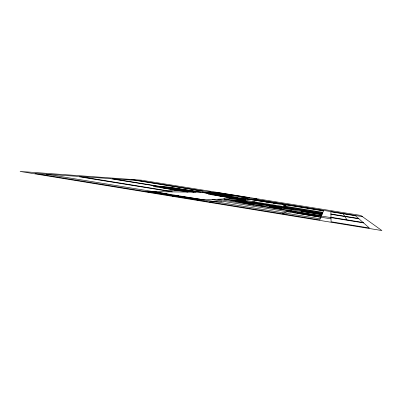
<?xml version="1.0" encoding="UTF-8"?>
<svg xmlns="http://www.w3.org/2000/svg" width="402" height="402" viewBox="0 0 402 402"><rect width="100%" height="100%" fill="white"/><g stroke="black" fill="none" stroke-linecap="round" stroke-linejoin="round"><path stroke-width="0.6" d="M282.32 213.799L289.395 210.869A32.637 1.156 9.2 0 0 320.841 217.201M289.988 210.623L293.55 209.14A14.387 0.457 9 0 1 278.249 207.146A14.387 0.457 9 0 1 265.235 204.563A28.406 0.904 8.9 0 1 233.08 200.332L223.808 198.955L254.074 205.136M287.46 204.779L283.088 205.894L322.871 212.311M254.677 203.533L237.306 200.05L233.08 200.332L258.988 205.593L265.235 204.563M273.455 203.211L275.556 202.864A23.949 0.643 9 0 1 248.974 199.266M251.225 202.296L254.843 201.91M209.492 201.91L221.743 201.09M241.547 199.764L251.953 199.07L266.963 201.96M256.803 198.744L252.808 199.01L362.458 216.648M234.316 196.035L230.723 196.121L207.02 192.302A20.05 0.563 8.8 0 1 222.748 195.402M153.469 191.648A27.436 1.1 8.6 0 1 172.277 195.834L178.634 195.754M200.759 192.226L146.112 191.563L169.337 194.553M211.025 191.392L204.623 191.262L131.152 179.448M297.55 213.045L321.324 216.05L319.721 219.904L34.909 173.408L76.033 176.242L172.398 191.88M162.976 187.769L186.046 190.885L165.785 190.478L79.526 176.483L109.806 178.573L193.829 192.141M217.321 195.447L238.19 198.261L198.789 200.161L184.337 197M211.437 192.357L245.853 197.895M210.362 192.347L226.492 194.94L224.572 194.96L208.156 192.317M244.929 197.94L323.585 210.593L322.369 213.522L252.245 202.191M286.651 204.985L323.449 210.909M241.687 198.096L285.812 205.201M203.241 192.256L239.969 198.176M245.758 199.482L168.865 187.086L162.363 186.814A26.577 0.789 8.8 0 1 193.352 191.035M195.493 192.161L112.439 178.759L135.67 180.362L203.261 191.236L187.799 190.92L174.237 188.171M242.28 199.714L208.382 194.241L213.16 194.226A25.778 0.744 8.9 0 0 234.406 198.442M330.926 214.025L358.554 218.482M233.612 198.482L322.645 212.859M330.931 214.281L358.911 218.799M187.975 192.071L153.082 186.427L160.308 186.729A26.909 0.809 8.8 0 0 179.865 190.759M228.999 198.704L322.258 213.784L321.454 215.723L258.988 205.593M322.168 214.01L301.807 210.713L301.153 211.1L321.977 214.472M233.08 200.332L321.876 214.708M330.992 217.271L363.086 222.477M217.778 199.246L363.574 222.904M212.09 199.523L331.022 218.854M46.386 174.197L320.173 218.819M343.107 213.733L344.695 216.246M344.876 216.532L346.976 219.864M172.277 195.834A27.607 1.136 8.8 0 1 204.115 199.905M235.245 195.779L226.2 194.392L235.245 195.779M223.261 194.543L211.502 192.734L223.261 194.543M245.803 200.709L243.989 200.854L238.502 199.97L240.431 199.839L245.803 200.709M319.118 213.758L304.409 211.382L319.118 213.758M249.366 197.724L238.909 198.226L201.764 192.241L216.341 192.417L249.366 197.724M281.812 208.744L269.697 206.784L281.812 208.744M141.117 180.161L20.1 171.443L381.9 230.557L360.775 215.442L141.117 180.161M355.403 215.713L330.881 211.769L331.077 221.758L369.373 228.009L355.403 215.713"/></g></svg>
